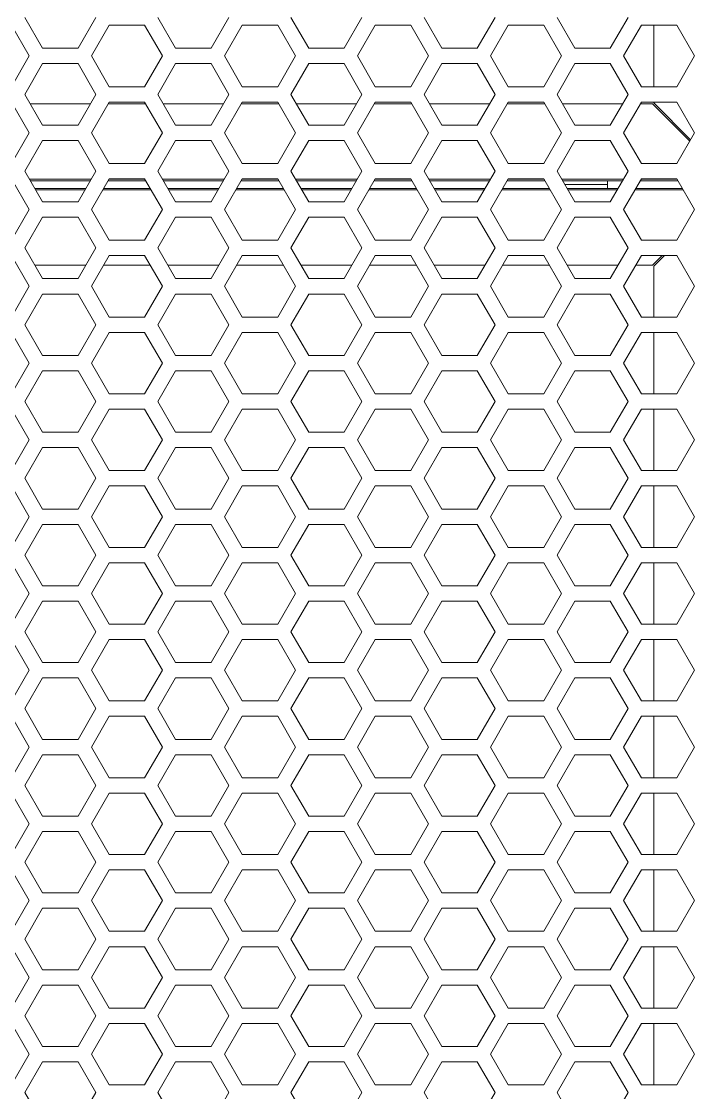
# Model space of a CAD drawing. Header units: millimetres. Extents: x 0 to 62, y -17 to 201.
# Drawn here: x 40.52 to 49.28, y 64.6 to 78.55 of the extents above; entities that cross this region are included whole.
import ezdxf

# ---------------------------------------------------------------- set-up
doc = ezdxf.new("R2010")
doc.units = ezdxf.units.MM

msp = doc.modelspace()

# ---------------------------------------------------------------- linework, layer by layer
at = {"color": 0, "lineweight": 18}
for p, q in [((40.564, 78.6), (40.795, 78.2)), ((41.257, 78.2), (41.488, 78.6)), ((42.296, 78.6), (42.527, 78.2)), ((42.989, 78.2), (43.22, 78.6)), ((44.028, 78.6), (44.259, 78.2)), ((44.721, 78.2), (44.952, 78.6)), ((45.76, 78.6), (45.991, 78.2)), ((46.453, 78.2), (46.684, 78.6)), ((47.492, 78.6), (47.723, 78.2)), ((48.185, 78.2), (48.416, 78.6)), ((40.622, 78.1), (40.391, 78.5)), ((41.661, 78.5), (41.43, 78.1)), ((42.123, 78.5), (41.661, 78.5)), ((42.354, 78.1), (42.123, 78.5)), ((43.393, 78.5), (43.162, 78.1)), ((43.855, 78.5), (43.393, 78.5)), ((44.086, 78.1), (43.855, 78.5)), ((45.125, 78.5), (44.894, 78.1)), ((45.587, 78.5), (45.125, 78.5)), ((45.818, 78.1), (45.587, 78.5)), ((46.857, 78.5), (46.626, 78.1)), ((47.319, 78.5), (46.857, 78.5)), ((47.55, 78.1), (47.319, 78.5)), ((48.589, 78.5), (48.358, 78.1)), ((49.051, 78.5), (48.589, 78.5)), ((48.75, 77.7), (48.75, 78.5)), ((49.282, 78.1), (49.051, 78.5)), ((40.795, 78.2), (41.257, 78.2)), ((42.527, 78.2), (42.989, 78.2)), ((44.259, 78.2), (44.721, 78.2)), ((45.991, 78.2), (46.453, 78.2)), ((47.723, 78.2), (48.185, 78.2)), ((40.391, 77.7), (40.622, 78.1)), ((40.795, 78), (40.564, 77.6)), ((41.257, 78), (40.795, 78)), ((41.488, 77.6), (41.257, 78)), ((41.43, 78.1), (41.661, 77.7)), ((42.123, 77.7), (42.354, 78.1)), ((42.527, 78), (42.296, 77.6)), ((42.989, 78), (42.527, 78)), ((43.22, 77.6), (42.989, 78)), ((43.162, 78.1), (43.393, 77.7)), ((43.855, 77.7), (44.086, 78.1)), ((44.259, 78), (44.028, 77.6)), ((44.721, 78), (44.259, 78)), ((44.952, 77.6), (44.721, 78)), ((44.894, 78.1), (45.125, 77.7)), ((45.587, 77.7), (45.818, 78.1)), ((45.991, 78), (45.76, 77.6)), ((46.453, 78), (45.991, 78)), ((46.684, 77.6), (46.453, 78)), ((46.626, 78.1), (46.857, 77.7)), ((47.319, 77.7), (47.55, 78.1)), ((47.723, 78), (47.492, 77.6)), ((48.185, 78), (47.723, 78)), ((48.416, 77.6), (48.185, 78)), ((48.358, 78.1), (48.589, 77.7)), ((49.051, 77.7), (49.282, 78.1)), ((40.564, 77.6), (40.795, 77.2)), ((41.257, 77.2), (41.488, 77.6)), ((41.661, 77.7), (42.123, 77.7)), ((42.296, 77.6), (42.527, 77.2)), ((42.989, 77.2), (43.22, 77.6)), ((43.393, 77.7), (43.855, 77.7)), ((44.028, 77.6), (44.259, 77.2)), ((44.721, 77.2), (44.952, 77.6)), ((45.125, 77.7), (45.587, 77.7)), ((45.76, 77.6), (45.991, 77.2)), ((46.453, 77.2), (46.684, 77.6)), ((46.857, 77.7), (47.319, 77.7)), ((47.492, 77.6), (47.723, 77.2)), ((48.185, 77.2), (48.416, 77.6)), ((48.589, 77.7), (49.051, 77.7)), ((40.622, 77.1), (40.391, 77.5)), ((40.636, 77.475), (41.416, 77.475)), ((41.661, 77.5), (41.43, 77.1)), ((41.647, 77.475), (42.137, 77.475)), ((42.123, 77.5), (41.661, 77.5)), ((42.354, 77.1), (42.123, 77.5)), ((42.368, 77.475), (43.148, 77.475)), ((43.393, 77.5), (43.162, 77.1)), ((43.379, 77.475), (43.869, 77.475)), ((43.855, 77.5), (43.393, 77.5)), ((44.086, 77.1), (43.855, 77.5)), ((44.1, 77.475), (44.88, 77.475)), ((45.125, 77.5), (44.894, 77.1)), ((45.111, 77.475), (45.601, 77.475)), ((45.587, 77.5), (45.125, 77.5)), ((45.818, 77.1), (45.587, 77.5)), ((45.832, 77.475), (46.612, 77.475)), ((46.857, 77.5), (46.626, 77.1)), ((46.843, 77.475), (47.333, 77.475)), ((47.319, 77.5), (46.857, 77.5)), ((47.55, 77.1), (47.319, 77.5)), ((47.564, 77.475), (48.344, 77.475)), ((48.589, 77.5), (48.358, 77.1)), ((48.575, 77.475), (48.736, 77.475)), ((49.051, 77.5), (48.589, 77.5)), ((48.736, 77.475), (49.219, 76.992)), ((48.75, 77.489), (48.75, 77.5)), ((49.23, 77.01), (48.75, 77.489)), ((49.282, 77.1), (49.051, 77.5)), ((40.795, 77.2), (41.257, 77.2)), ((42.527, 77.2), (42.989, 77.2)), ((44.259, 77.2), (44.721, 77.2)), ((45.991, 77.2), (46.453, 77.2)), ((47.723, 77.2), (48.185, 77.2)), ((40.391, 76.7), (40.622, 77.1)), ((41.43, 77.1), (41.661, 76.7)), ((42.123, 76.7), (42.354, 77.1)), ((43.162, 77.1), (43.393, 76.7)), ((43.855, 76.7), (44.086, 77.1)), ((44.894, 77.1), (45.125, 76.7)), ((45.587, 76.7), (45.818, 77.1)), ((46.626, 77.1), (46.857, 76.7)), ((47.319, 76.7), (47.55, 77.1)), ((48.358, 77.1), (48.589, 76.7)), ((49.051, 76.7), (49.282, 77.1)), ((40.795, 77), (40.564, 76.6)), ((41.257, 77), (40.795, 77)), ((41.488, 76.6), (41.257, 77)), ((42.527, 77), (42.296, 76.6)), ((42.989, 77), (42.527, 77)), ((43.22, 76.6), (42.989, 77)), ((44.259, 77), (44.028, 76.6)), ((44.721, 77), (44.259, 77)), ((44.952, 76.6), (44.721, 77)), ((45.991, 77), (45.76, 76.6)), ((46.453, 77), (45.991, 77)), ((46.684, 76.6), (46.453, 77)), ((47.723, 77), (47.492, 76.6)), ((48.185, 77), (47.723, 77)), ((48.416, 76.6), (48.185, 77)), ((40.564, 76.6), (40.795, 76.2)), ((41.257, 76.2), (41.488, 76.6)), ((41.661, 76.7), (42.123, 76.7)), ((42.296, 76.6), (42.527, 76.2)), ((42.989, 76.2), (43.22, 76.6)), ((43.393, 76.7), (43.855, 76.7)), ((44.028, 76.6), (44.259, 76.2)), ((44.721, 76.2), (44.952, 76.6)), ((45.125, 76.7), (45.587, 76.7)), ((45.76, 76.6), (45.991, 76.2)), ((46.453, 76.2), (46.684, 76.6)), ((46.857, 76.7), (47.319, 76.7)), ((47.492, 76.6), (47.723, 76.2)), ((48.185, 76.2), (48.416, 76.6)), ((48.589, 76.7), (49.051, 76.7)), ((40.622, 76.1), (40.391, 76.5)), ((40.625, 76.495), (41.427, 76.495)), ((41.416, 76.475), (40.636, 76.475)), ((41.661, 76.5), (41.43, 76.1)), ((42.137, 76.475), (41.647, 76.475)), ((41.658, 76.495), (42.126, 76.495)), ((42.123, 76.5), (41.661, 76.5)), ((42.354, 76.1), (42.123, 76.5)), ((42.357, 76.495), (43.159, 76.495)), ((43.148, 76.475), (42.368, 76.475)), ((43.393, 76.5), (43.162, 76.1)), ((43.869, 76.475), (43.379, 76.475)), ((43.39, 76.495), (43.858, 76.495)), ((43.855, 76.5), (43.393, 76.5)), ((44.086, 76.1), (43.855, 76.5)), ((44.089, 76.495), (44.891, 76.495)), ((44.88, 76.475), (44.1, 76.475)), ((45.125, 76.5), (44.894, 76.1)), ((45.601, 76.475), (45.111, 76.475)), ((45.122, 76.495), (45.59, 76.495)), ((45.587, 76.5), (45.125, 76.5)), ((45.818, 76.1), (45.587, 76.5)), ((45.821, 76.495), (46.623, 76.495)), ((46.612, 76.475), (45.832, 76.475)), ((46.857, 76.5), (46.626, 76.1)), ((47.333, 76.475), (46.843, 76.475)), ((46.854, 76.495), (47.322, 76.495)), ((47.319, 76.5), (46.857, 76.5)), ((47.55, 76.1), (47.319, 76.5)), ((47.553, 76.495), (48.355, 76.495)), ((48.344, 76.475), (47.564, 76.475)), ((48.15, 76.425), (48.15, 76.475)), ((48.589, 76.5), (48.358, 76.1)), ((49.065, 76.475), (48.575, 76.475)), ((48.586, 76.495), (49.054, 76.495)), ((49.051, 76.5), (48.589, 76.5)), ((49.282, 76.1), (49.051, 76.5)), ((40.694, 76.375), (41.358, 76.375)), ((41.346, 76.355), (40.706, 76.355)), ((42.207, 76.355), (41.577, 76.355)), ((41.589, 76.375), (42.195, 76.375)), ((42.426, 76.375), (43.09, 76.375)), ((43.078, 76.355), (42.438, 76.355)), ((43.939, 76.355), (43.309, 76.355)), ((43.321, 76.375), (43.927, 76.375)), ((44.158, 76.375), (44.822, 76.375)), ((44.81, 76.355), (44.17, 76.355)), ((45.671, 76.355), (45.041, 76.355)), ((45.053, 76.375), (45.659, 76.375)), ((45.89, 76.375), (46.554, 76.375)), ((46.542, 76.355), (45.902, 76.355)), ((47.403, 76.355), (46.773, 76.355)), ((46.785, 76.375), (47.391, 76.375)), ((47.593, 76.425), (47.85, 76.425)), ((47.622, 76.375), (48.286, 76.375)), ((48.274, 76.355), (47.634, 76.355)), ((47.85, 76.425), (48.15, 76.425)), ((48.15, 76.375), (48.15, 76.425)), ((49.135, 76.355), (48.505, 76.355)), ((48.517, 76.375), (49.123, 76.375)), ((40.795, 76.2), (41.257, 76.2)), ((42.527, 76.2), (42.989, 76.2)), ((44.259, 76.2), (44.721, 76.2)), ((45.991, 76.2), (46.453, 76.2)), ((47.723, 76.2), (48.185, 76.2)), ((40.391, 75.7), (40.622, 76.1)), ((41.43, 76.1), (41.661, 75.7)), ((42.123, 75.7), (42.354, 76.1)), ((43.162, 76.1), (43.393, 75.7)), ((43.855, 75.7), (44.086, 76.1)), ((44.894, 76.1), (45.125, 75.7)), ((45.587, 75.7), (45.818, 76.1)), ((46.626, 76.1), (46.857, 75.7)), ((47.319, 75.7), (47.55, 76.1)), ((48.358, 76.1), (48.589, 75.7)), ((49.051, 75.7), (49.282, 76.1)), ((40.795, 76), (40.564, 75.6)), ((41.257, 76), (40.795, 76)), ((41.488, 75.6), (41.257, 76)), ((42.527, 76), (42.296, 75.6)), ((42.989, 76), (42.527, 76)), ((43.22, 75.6), (42.989, 76)), ((44.259, 76), (44.028, 75.6)), ((44.721, 76), (44.259, 76)), ((44.952, 75.6), (44.721, 76)), ((45.991, 76), (45.76, 75.6)), ((46.453, 76), (45.991, 76)), ((46.684, 75.6), (46.453, 76)), ((47.723, 76), (47.492, 75.6)), ((48.185, 76), (47.723, 76)), ((48.416, 75.6), (48.185, 76)), ((41.661, 75.7), (42.123, 75.7)), ((43.393, 75.7), (43.855, 75.7)), ((45.125, 75.7), (45.587, 75.7)), ((46.857, 75.7), (47.319, 75.7)), ((48.589, 75.7), (49.051, 75.7)), ((40.622, 75.1), (40.391, 75.5)), ((40.564, 75.6), (40.795, 75.2)), ((41.257, 75.2), (41.488, 75.6)), ((41.661, 75.5), (41.43, 75.1)), ((42.123, 75.5), (41.661, 75.5)), ((42.354, 75.1), (42.123, 75.5)), ((42.296, 75.6), (42.527, 75.2)), ((42.989, 75.2), (43.22, 75.6)), ((43.393, 75.5), (43.162, 75.1)), ((43.855, 75.5), (43.393, 75.5)), ((44.086, 75.1), (43.855, 75.5)), ((44.028, 75.6), (44.259, 75.2)), ((44.721, 75.2), (44.952, 75.6)), ((45.125, 75.5), (44.894, 75.1)), ((45.587, 75.5), (45.125, 75.5)), ((45.818, 75.1), (45.587, 75.5)), ((45.76, 75.6), (45.991, 75.2)), ((46.453, 75.2), (46.684, 75.6)), ((46.857, 75.5), (46.626, 75.1)), ((47.319, 75.5), (46.857, 75.5)), ((47.55, 75.1), (47.319, 75.5)), ((47.492, 75.6), (47.723, 75.2)), ((48.185, 75.2), (48.416, 75.6)), ((48.589, 75.5), (48.358, 75.1)), ((49.051, 75.5), (48.589, 75.5)), ((48.861, 75.5), (48.736, 75.375)), ((48.75, 75.361), (48.889, 75.5)), ((49.282, 75.1), (49.051, 75.5)), ((41.358, 75.375), (40.694, 75.375)), ((42.195, 75.375), (41.589, 75.375)), ((43.09, 75.375), (42.426, 75.375)), ((43.927, 75.375), (43.321, 75.375)), ((44.822, 75.375), (44.158, 75.375)), ((45.659, 75.375), (45.053, 75.375)), ((46.554, 75.375), (45.89, 75.375)), ((47.391, 75.375), (46.785, 75.375)), ((48.286, 75.375), (47.622, 75.375)), ((48.736, 75.375), (48.517, 75.375)), ((48.75, 74.7), (48.75, 75.361)), ((40.795, 75.2), (41.257, 75.2)), ((42.527, 75.2), (42.989, 75.2)), ((44.259, 75.2), (44.721, 75.2)), ((45.991, 75.2), (46.453, 75.2)), ((47.723, 75.2), (48.185, 75.2)), ((40.391, 74.7), (40.622, 75.1)), ((41.43, 75.1), (41.661, 74.7)), ((42.123, 74.7), (42.354, 75.1)), ((43.162, 75.1), (43.393, 74.7)), ((43.855, 74.7), (44.086, 75.1)), ((44.894, 75.1), (45.125, 74.7)), ((45.587, 74.7), (45.818, 75.1)), ((46.626, 75.1), (46.857, 74.7)), ((47.319, 74.7), (47.55, 75.1)), ((48.358, 75.1), (48.589, 74.7)), ((49.051, 74.7), (49.282, 75.1)), ((40.795, 75), (40.564, 74.6)), ((41.257, 75), (40.795, 75)), ((41.488, 74.6), (41.257, 75)), ((42.527, 75), (42.296, 74.6)), ((42.989, 75), (42.527, 75)), ((43.22, 74.6), (42.989, 75)), ((44.259, 75), (44.028, 74.6)), ((44.721, 75), (44.259, 75)), ((44.952, 74.6), (44.721, 75)), ((45.991, 75), (45.76, 74.6)), ((46.453, 75), (45.991, 75)), ((46.684, 74.6), (46.453, 75)), ((47.723, 75), (47.492, 74.6)), ((48.185, 75), (47.723, 75)), ((48.416, 74.6), (48.185, 75)), ((41.661, 74.7), (42.123, 74.7)), ((43.393, 74.7), (43.855, 74.7)), ((45.125, 74.7), (45.587, 74.7)), ((46.857, 74.7), (47.319, 74.7)), ((48.589, 74.7), (49.051, 74.7)), ((40.622, 74.1), (40.391, 74.5)), ((40.564, 74.6), (40.795, 74.2)), ((41.257, 74.2), (41.488, 74.6)), ((41.661, 74.5), (41.43, 74.1)), ((42.123, 74.5), (41.661, 74.5)), ((42.354, 74.1), (42.123, 74.5)), ((42.296, 74.6), (42.527, 74.2)), ((42.989, 74.2), (43.22, 74.6)), ((43.393, 74.5), (43.162, 74.1)), ((43.855, 74.5), (43.393, 74.5)), ((44.086, 74.1), (43.855, 74.5)), ((44.028, 74.6), (44.259, 74.2)), ((44.721, 74.2), (44.952, 74.6)), ((45.125, 74.5), (44.894, 74.1)), ((45.587, 74.5), (45.125, 74.5)), ((45.818, 74.1), (45.587, 74.5)), ((45.76, 74.6), (45.991, 74.2)), ((46.453, 74.2), (46.684, 74.6)), ((46.857, 74.5), (46.626, 74.1)), ((47.319, 74.5), (46.857, 74.5)), ((47.55, 74.1), (47.319, 74.5)), ((47.492, 74.6), (47.723, 74.2)), ((48.185, 74.2), (48.416, 74.6)), ((48.589, 74.5), (48.358, 74.1)), ((49.051, 74.5), (48.589, 74.5)), ((48.75, 73.7), (48.75, 74.5)), ((49.282, 74.1), (49.051, 74.5)), ((40.391, 73.7), (40.622, 74.1)), ((40.795, 74.2), (41.257, 74.2)), ((41.43, 74.1), (41.661, 73.7)), ((42.123, 73.7), (42.354, 74.1)), ((42.527, 74.2), (42.989, 74.2)), ((43.162, 74.1), (43.393, 73.7)), ((43.855, 73.7), (44.086, 74.1)), ((44.259, 74.2), (44.721, 74.2)), ((44.894, 74.1), (45.125, 73.7)), ((45.587, 73.7), (45.818, 74.1)), ((45.991, 74.2), (46.453, 74.2)), ((46.626, 74.1), (46.857, 73.7)), ((47.319, 73.7), (47.55, 74.1)), ((47.723, 74.2), (48.185, 74.2)), ((48.358, 74.1), (48.589, 73.7)), ((49.051, 73.7), (49.282, 74.1)), ((40.795, 74), (40.564, 73.6)), ((41.257, 74), (40.795, 74)), ((41.488, 73.6), (41.257, 74)), ((42.527, 74), (42.296, 73.6)), ((42.989, 74), (42.527, 74)), ((43.22, 73.6), (42.989, 74)), ((44.259, 74), (44.028, 73.6)), ((44.721, 74), (44.259, 74)), ((44.952, 73.6), (44.721, 74)), ((45.991, 74), (45.76, 73.6)), ((46.453, 74), (45.991, 74)), ((46.684, 73.6), (46.453, 74)), ((47.723, 74), (47.492, 73.6)), ((48.185, 74), (47.723, 74)), ((48.416, 73.6), (48.185, 74)), ((41.661, 73.7), (42.123, 73.7)), ((43.393, 73.7), (43.855, 73.7)), ((45.125, 73.7), (45.587, 73.7)), ((46.857, 73.7), (47.319, 73.7)), ((48.589, 73.7), (49.051, 73.7)), ((40.564, 73.6), (40.795, 73.2)), ((41.257, 73.2), (41.488, 73.6)), ((42.296, 73.6), (42.527, 73.2)), ((42.989, 73.2), (43.22, 73.6)), ((44.028, 73.6), (44.259, 73.2)), ((44.721, 73.2), (44.952, 73.6)), ((45.76, 73.6), (45.991, 73.2)), ((46.453, 73.2), (46.684, 73.6)), ((47.492, 73.6), (47.723, 73.2)), ((48.185, 73.2), (48.416, 73.6)), ((40.622, 73.1), (40.391, 73.5)), ((41.661, 73.5), (41.43, 73.1)), ((42.123, 73.5), (41.661, 73.5)), ((42.354, 73.1), (42.123, 73.5)), ((43.393, 73.5), (43.162, 73.1)), ((43.855, 73.5), (43.393, 73.5)), ((44.086, 73.1), (43.855, 73.5)), ((45.125, 73.5), (44.894, 73.1)), ((45.587, 73.5), (45.125, 73.5)), ((45.818, 73.1), (45.587, 73.5)), ((46.857, 73.5), (46.626, 73.1)), ((47.319, 73.5), (46.857, 73.5)), ((47.55, 73.1), (47.319, 73.5)), ((48.589, 73.5), (48.358, 73.1)), ((49.051, 73.5), (48.589, 73.5)), ((48.75, 72.7), (48.75, 73.5)), ((49.282, 73.1), (49.051, 73.5)), ((40.391, 72.7), (40.622, 73.1)), ((40.795, 73.2), (41.257, 73.2)), ((41.43, 73.1), (41.661, 72.7)), ((42.123, 72.7), (42.354, 73.1)), ((42.527, 73.2), (42.989, 73.2)), ((43.162, 73.1), (43.393, 72.7)), ((43.855, 72.7), (44.086, 73.1)), ((44.259, 73.2), (44.721, 73.2)), ((44.894, 73.1), (45.125, 72.7)), ((45.587, 72.7), (45.818, 73.1)), ((45.991, 73.2), (46.453, 73.2)), ((46.626, 73.1), (46.857, 72.7)), ((47.319, 72.7), (47.55, 73.1)), ((47.723, 73.2), (48.185, 73.2)), ((48.358, 73.1), (48.589, 72.7)), ((49.051, 72.7), (49.282, 73.1)), ((40.795, 73), (40.564, 72.6)), ((41.257, 73), (40.795, 73)), ((41.488, 72.6), (41.257, 73)), ((42.527, 73), (42.296, 72.6)), ((42.989, 73), (42.527, 73)), ((43.22, 72.6), (42.989, 73)), ((44.259, 73), (44.028, 72.6)), ((44.721, 73), (44.259, 73)), ((44.952, 72.6), (44.721, 73)), ((45.991, 73), (45.76, 72.6)), ((46.453, 73), (45.991, 73)), ((46.684, 72.6), (46.453, 73)), ((47.723, 73), (47.492, 72.6)), ((48.185, 73), (47.723, 73)), ((48.416, 72.6), (48.185, 73)), ((41.661, 72.7), (42.123, 72.7)), ((43.393, 72.7), (43.855, 72.7)), ((45.125, 72.7), (45.587, 72.7)), ((46.857, 72.7), (47.319, 72.7)), ((48.589, 72.7), (49.051, 72.7)), ((40.564, 72.6), (40.795, 72.2)), ((41.257, 72.2), (41.488, 72.6)), ((42.296, 72.6), (42.527, 72.2)), ((42.989, 72.2), (43.22, 72.6)), ((44.028, 72.6), (44.259, 72.2)), ((44.721, 72.2), (44.952, 72.6)), ((45.76, 72.6), (45.991, 72.2)), ((46.453, 72.2), (46.684, 72.6)), ((47.492, 72.6), (47.723, 72.2)), ((48.185, 72.2), (48.416, 72.6)), ((40.622, 72.1), (40.391, 72.5)), ((41.661, 72.5), (41.43, 72.1)), ((42.123, 72.5), (41.661, 72.5)), ((42.354, 72.1), (42.123, 72.5)), ((43.393, 72.5), (43.162, 72.1)), ((43.855, 72.5), (43.393, 72.5)), ((44.086, 72.1), (43.855, 72.5)), ((45.125, 72.5), (44.894, 72.1)), ((45.587, 72.5), (45.125, 72.5)), ((45.818, 72.1), (45.587, 72.5)), ((46.857, 72.5), (46.626, 72.1)), ((47.319, 72.5), (46.857, 72.5)), ((47.55, 72.1), (47.319, 72.5)), ((48.589, 72.5), (48.358, 72.1)), ((49.051, 72.5), (48.589, 72.5)), ((48.75, 71.7), (48.75, 72.5)), ((49.282, 72.1), (49.051, 72.5)), ((40.795, 72.2), (41.257, 72.2)), ((42.527, 72.2), (42.989, 72.2)), ((44.259, 72.2), (44.721, 72.2)), ((45.991, 72.2), (46.453, 72.2)), ((47.723, 72.2), (48.185, 72.2)), ((40.391, 71.7), (40.622, 72.1)), ((40.795, 72), (40.564, 71.6)), ((41.257, 72), (40.795, 72)), ((41.488, 71.6), (41.257, 72)), ((41.43, 72.1), (41.661, 71.7)), ((42.123, 71.7), (42.354, 72.1)), ((42.527, 72), (42.296, 71.6)), ((42.989, 72), (42.527, 72)), ((43.22, 71.6), (42.989, 72)), ((43.162, 72.1), (43.393, 71.7)), ((43.855, 71.7), (44.086, 72.1)), ((44.259, 72), (44.028, 71.6)), ((44.721, 72), (44.259, 72)), ((44.952, 71.6), (44.721, 72)), ((44.894, 72.1), (45.125, 71.7)), ((45.587, 71.7), (45.818, 72.1)), ((45.991, 72), (45.76, 71.6)), ((46.453, 72), (45.991, 72)), ((46.684, 71.6), (46.453, 72)), ((46.626, 72.1), (46.857, 71.7)), ((47.319, 71.7), (47.55, 72.1)), ((47.723, 72), (47.492, 71.6)), ((48.185, 72), (47.723, 72)), ((48.416, 71.6), (48.185, 72)), ((48.358, 72.1), (48.589, 71.7)), ((49.051, 71.7), (49.282, 72.1)), ((40.564, 71.6), (40.795, 71.2)), ((41.257, 71.2), (41.488, 71.6)), ((41.661, 71.7), (42.123, 71.7)), ((42.296, 71.6), (42.527, 71.2)), ((42.989, 71.2), (43.22, 71.6)), ((43.393, 71.7), (43.855, 71.7)), ((44.028, 71.6), (44.259, 71.2)), ((44.721, 71.2), (44.952, 71.6)), ((45.125, 71.7), (45.587, 71.7)), ((45.76, 71.6), (45.991, 71.2)), ((46.453, 71.2), (46.684, 71.6)), ((46.857, 71.7), (47.319, 71.7)), ((47.492, 71.6), (47.723, 71.2)), ((48.185, 71.2), (48.416, 71.6)), ((48.589, 71.7), (49.051, 71.7)), ((40.622, 71.1), (40.391, 71.5)), ((41.661, 71.5), (41.43, 71.1)), ((42.123, 71.5), (41.661, 71.5)), ((42.354, 71.1), (42.123, 71.5)), ((43.393, 71.5), (43.162, 71.1)), ((43.855, 71.5), (43.393, 71.5)), ((44.086, 71.1), (43.855, 71.5)), ((45.125, 71.5), (44.894, 71.1)), ((45.587, 71.5), (45.125, 71.5)), ((45.818, 71.1), (45.587, 71.5)), ((46.857, 71.5), (46.626, 71.1)), ((47.319, 71.5), (46.857, 71.5)), ((47.55, 71.1), (47.319, 71.5)), ((48.589, 71.5), (48.358, 71.1)), ((49.051, 71.5), (48.589, 71.5)), ((48.75, 70.7), (48.75, 71.5)), ((49.282, 71.1), (49.051, 71.5)), ((40.795, 71.2), (41.257, 71.2)), ((42.527, 71.2), (42.989, 71.2)), ((44.259, 71.2), (44.721, 71.2)), ((45.991, 71.2), (46.453, 71.2)), ((47.723, 71.2), (48.185, 71.2)), ((40.391, 70.7), (40.622, 71.1)), ((41.43, 71.1), (41.661, 70.7)), ((42.123, 70.7), (42.354, 71.1)), ((43.162, 71.1), (43.393, 70.7)), ((43.855, 70.7), (44.086, 71.1)), ((44.894, 71.1), (45.125, 70.7)), ((45.587, 70.7), (45.818, 71.1)), ((46.626, 71.1), (46.857, 70.7)), ((47.319, 70.7), (47.55, 71.1)), ((48.358, 71.1), (48.589, 70.7)), ((49.051, 70.7), (49.282, 71.1)), ((40.795, 71), (40.564, 70.6)), ((41.257, 71), (40.795, 71)), ((41.488, 70.6), (41.257, 71)), ((42.527, 71), (42.296, 70.6)), ((42.989, 71), (42.527, 71)), ((43.22, 70.6), (42.989, 71)), ((44.259, 71), (44.028, 70.6)), ((44.721, 71), (44.259, 71)), ((44.952, 70.6), (44.721, 71)), ((45.991, 71), (45.76, 70.6)), ((46.453, 71), (45.991, 71)), ((46.684, 70.6), (46.453, 71)), ((47.723, 71), (47.492, 70.6)), ((48.185, 71), (47.723, 71)), ((48.416, 70.6), (48.185, 71)), ((40.564, 70.6), (40.795, 70.2)), ((41.257, 70.2), (41.488, 70.6)), ((41.661, 70.7), (42.123, 70.7)), ((42.296, 70.6), (42.527, 70.2)), ((42.989, 70.2), (43.22, 70.6)), ((43.393, 70.7), (43.855, 70.7)), ((44.028, 70.6), (44.259, 70.2)), ((44.721, 70.2), (44.952, 70.6)), ((45.125, 70.7), (45.587, 70.7)), ((45.76, 70.6), (45.991, 70.2)), ((46.453, 70.2), (46.684, 70.6)), ((46.857, 70.7), (47.319, 70.7)), ((47.492, 70.6), (47.723, 70.2)), ((48.185, 70.2), (48.416, 70.6)), ((48.589, 70.7), (49.051, 70.7)), ((40.622, 70.1), (40.391, 70.5)), ((41.661, 70.5), (41.43, 70.1)), ((42.123, 70.5), (41.661, 70.5)), ((42.354, 70.1), (42.123, 70.5)), ((43.393, 70.5), (43.162, 70.1)), ((43.855, 70.5), (43.393, 70.5)), ((44.086, 70.1), (43.855, 70.5)), ((45.125, 70.5), (44.894, 70.1)), ((45.587, 70.5), (45.125, 70.5)), ((45.818, 70.1), (45.587, 70.5)), ((46.857, 70.5), (46.626, 70.1)), ((47.319, 70.5), (46.857, 70.5)), ((47.55, 70.1), (47.319, 70.5)), ((48.589, 70.5), (48.358, 70.1)), ((49.051, 70.5), (48.589, 70.5)), ((48.75, 69.7), (48.75, 70.5)), ((49.282, 70.1), (49.051, 70.5)), ((40.795, 70.2), (41.257, 70.2)), ((42.527, 70.2), (42.989, 70.2)), ((44.259, 70.2), (44.721, 70.2)), ((45.991, 70.2), (46.453, 70.2)), ((47.723, 70.2), (48.185, 70.2)), ((40.391, 69.7), (40.622, 70.1)), ((41.43, 70.1), (41.661, 69.7)), ((42.123, 69.7), (42.354, 70.1)), ((43.162, 70.1), (43.393, 69.7)), ((43.855, 69.7), (44.086, 70.1)), ((44.894, 70.1), (45.125, 69.7)), ((45.587, 69.7), (45.818, 70.1)), ((46.626, 70.1), (46.857, 69.7)), ((47.319, 69.7), (47.55, 70.1)), ((48.358, 70.1), (48.589, 69.7)), ((49.051, 69.7), (49.282, 70.1)), ((40.795, 70), (40.564, 69.6)), ((41.257, 70), (40.795, 70)), ((41.488, 69.6), (41.257, 70)), ((42.527, 70), (42.296, 69.6)), ((42.989, 70), (42.527, 70)), ((43.22, 69.6), (42.989, 70)), ((44.259, 70), (44.028, 69.6)), ((44.721, 70), (44.259, 70)), ((44.952, 69.6), (44.721, 70)), ((45.991, 70), (45.76, 69.6)), ((46.453, 70), (45.991, 70)), ((46.684, 69.6), (46.453, 70)), ((47.723, 70), (47.492, 69.6)), ((48.185, 70), (47.723, 70)), ((48.416, 69.6), (48.185, 70)), ((41.661, 69.7), (42.123, 69.7)), ((43.393, 69.7), (43.855, 69.7)), ((45.125, 69.7), (45.587, 69.7)), ((46.857, 69.7), (47.319, 69.7)), ((48.589, 69.7), (49.051, 69.7)), ((40.622, 69.1), (40.391, 69.5)), ((40.564, 69.6), (40.795, 69.2)), ((41.257, 69.2), (41.488, 69.6)), ((41.661, 69.5), (41.43, 69.1)), ((42.123, 69.5), (41.661, 69.5)), ((42.354, 69.1), (42.123, 69.5)), ((42.296, 69.6), (42.527, 69.2)), ((42.989, 69.2), (43.22, 69.6)), ((43.393, 69.5), (43.162, 69.1)), ((43.855, 69.5), (43.393, 69.5)), ((44.086, 69.1), (43.855, 69.5)), ((44.028, 69.6), (44.259, 69.2)), ((44.721, 69.2), (44.952, 69.6)), ((45.125, 69.5), (44.894, 69.1)), ((45.587, 69.5), (45.125, 69.5)), ((45.818, 69.1), (45.587, 69.5)), ((45.76, 69.6), (45.991, 69.2)), ((46.453, 69.2), (46.684, 69.6)), ((46.857, 69.5), (46.626, 69.1)), ((47.319, 69.5), (46.857, 69.5)), ((47.55, 69.1), (47.319, 69.5)), ((47.492, 69.6), (47.723, 69.2)), ((48.185, 69.2), (48.416, 69.6)), ((48.589, 69.5), (48.358, 69.1)), ((49.051, 69.5), (48.589, 69.5)), ((48.75, 68.7), (48.75, 69.5)), ((49.282, 69.1), (49.051, 69.5)), ((40.795, 69.2), (41.257, 69.2)), ((42.527, 69.2), (42.989, 69.2)), ((44.259, 69.2), (44.721, 69.2)), ((45.991, 69.2), (46.453, 69.2)), ((47.723, 69.2), (48.185, 69.2)), ((40.391, 68.7), (40.622, 69.1)), ((41.43, 69.1), (41.661, 68.7)), ((42.123, 68.7), (42.354, 69.1)), ((43.162, 69.1), (43.393, 68.7)), ((43.855, 68.7), (44.086, 69.1)), ((44.894, 69.1), (45.125, 68.7)), ((45.587, 68.7), (45.818, 69.1)), ((46.626, 69.1), (46.857, 68.7)), ((47.319, 68.7), (47.55, 69.1)), ((48.358, 69.1), (48.589, 68.7)), ((49.051, 68.7), (49.282, 69.1)), ((40.795, 69), (40.564, 68.6)), ((41.257, 69), (40.795, 69)), ((41.488, 68.6), (41.257, 69)), ((42.527, 69), (42.296, 68.6)), ((42.989, 69), (42.527, 69)), ((43.22, 68.6), (42.989, 69)), ((44.259, 69), (44.028, 68.6)), ((44.721, 69), (44.259, 69)), ((44.952, 68.6), (44.721, 69)), ((45.991, 69), (45.76, 68.6)), ((46.453, 69), (45.991, 69)), ((46.684, 68.6), (46.453, 69)), ((47.723, 69), (47.492, 68.6)), ((48.185, 69), (47.723, 69)), ((48.416, 68.6), (48.185, 69)), ((41.661, 68.7), (42.123, 68.7)), ((43.393, 68.7), (43.855, 68.7)), ((45.125, 68.7), (45.587, 68.7)), ((46.857, 68.7), (47.319, 68.7)), ((48.589, 68.7), (49.051, 68.7)), ((40.622, 68.1), (40.391, 68.5)), ((40.564, 68.6), (40.795, 68.2)), ((41.257, 68.2), (41.488, 68.6)), ((41.661, 68.5), (41.43, 68.1)), ((42.123, 68.5), (41.661, 68.5)), ((42.354, 68.1), (42.123, 68.5)), ((42.296, 68.6), (42.527, 68.2)), ((42.989, 68.2), (43.22, 68.6)), ((43.393, 68.5), (43.162, 68.1)), ((43.855, 68.5), (43.393, 68.5)), ((44.086, 68.1), (43.855, 68.5)), ((44.028, 68.6), (44.259, 68.2)), ((44.721, 68.2), (44.952, 68.6)), ((45.125, 68.5), (44.894, 68.1)), ((45.587, 68.5), (45.125, 68.5)), ((45.818, 68.1), (45.587, 68.5)), ((45.76, 68.6), (45.991, 68.2)), ((46.453, 68.2), (46.684, 68.6)), ((46.857, 68.5), (46.626, 68.1)), ((47.319, 68.5), (46.857, 68.5)), ((47.55, 68.1), (47.319, 68.5)), ((47.492, 68.6), (47.723, 68.2)), ((48.185, 68.2), (48.416, 68.6)), ((48.589, 68.5), (48.358, 68.1)), ((49.051, 68.5), (48.589, 68.5)), ((48.75, 67.7), (48.75, 68.5)), ((49.282, 68.1), (49.051, 68.5)), ((40.391, 67.7), (40.622, 68.1)), ((40.795, 68.2), (41.257, 68.2)), ((41.43, 68.1), (41.661, 67.7)), ((42.123, 67.7), (42.354, 68.1)), ((42.527, 68.2), (42.989, 68.2)), ((43.162, 68.1), (43.393, 67.7)), ((43.855, 67.7), (44.086, 68.1)), ((44.259, 68.2), (44.721, 68.2)), ((44.894, 68.1), (45.125, 67.7)), ((45.587, 67.7), (45.818, 68.1)), ((45.991, 68.2), (46.453, 68.2)), ((46.626, 68.1), (46.857, 67.7)), ((47.319, 67.7), (47.55, 68.1)), ((47.723, 68.2), (48.185, 68.2)), ((48.358, 68.1), (48.589, 67.7)), ((49.051, 67.7), (49.282, 68.1)), ((40.795, 68), (40.564, 67.6)), ((41.257, 68), (40.795, 68)), ((41.488, 67.6), (41.257, 68)), ((42.527, 68), (42.296, 67.6)), ((42.989, 68), (42.527, 68)), ((43.22, 67.6), (42.989, 68)), ((44.259, 68), (44.028, 67.6)), ((44.721, 68), (44.259, 68)), ((44.952, 67.6), (44.721, 68)), ((45.991, 68), (45.76, 67.6)), ((46.453, 68), (45.991, 68)), ((46.684, 67.6), (46.453, 68)), ((47.723, 68), (47.492, 67.6)), ((48.185, 68), (47.723, 68)), ((48.416, 67.6), (48.185, 68)), ((41.661, 67.7), (42.123, 67.7)), ((43.393, 67.7), (43.855, 67.7)), ((45.125, 67.7), (45.587, 67.7)), ((46.857, 67.7), (47.319, 67.7)), ((48.589, 67.7), (49.051, 67.7)), ((40.564, 67.6), (40.795, 67.2)), ((41.257, 67.2), (41.488, 67.6)), ((42.296, 67.6), (42.527, 67.2)), ((42.989, 67.2), (43.22, 67.6)), ((44.028, 67.6), (44.259, 67.2)), ((44.721, 67.2), (44.952, 67.6)), ((45.76, 67.6), (45.991, 67.2)), ((46.453, 67.2), (46.684, 67.6)), ((47.492, 67.6), (47.723, 67.2)), ((48.185, 67.2), (48.416, 67.6)), ((40.622, 67.1), (40.391, 67.5)), ((41.661, 67.5), (41.43, 67.1)), ((42.123, 67.5), (41.661, 67.5)), ((42.354, 67.1), (42.123, 67.5)), ((43.393, 67.5), (43.162, 67.1)), ((43.855, 67.5), (43.393, 67.5)), ((44.086, 67.1), (43.855, 67.5)), ((45.125, 67.5), (44.894, 67.1)), ((45.587, 67.5), (45.125, 67.5)), ((45.818, 67.1), (45.587, 67.5)), ((46.857, 67.5), (46.626, 67.1)), ((47.319, 67.5), (46.857, 67.5)), ((47.55, 67.1), (47.319, 67.5)), ((48.589, 67.5), (48.358, 67.1)), ((49.051, 67.5), (48.589, 67.5)), ((48.75, 66.7), (48.75, 67.5)), ((49.282, 67.1), (49.051, 67.5)), ((40.391, 66.7), (40.622, 67.1)), ((40.795, 67.2), (41.257, 67.2)), ((41.43, 67.1), (41.661, 66.7)), ((42.123, 66.7), (42.354, 67.1)), ((42.527, 67.2), (42.989, 67.2)), ((43.162, 67.1), (43.393, 66.7)), ((43.855, 66.7), (44.086, 67.1)), ((44.259, 67.2), (44.721, 67.2)), ((44.894, 67.1), (45.125, 66.7)), ((45.587, 66.7), (45.818, 67.1)), ((45.991, 67.2), (46.453, 67.2)), ((46.626, 67.1), (46.857, 66.7)), ((47.319, 66.7), (47.55, 67.1)), ((47.723, 67.2), (48.185, 67.2)), ((48.358, 67.1), (48.589, 66.7)), ((49.051, 66.7), (49.282, 67.1)), ((40.795, 67), (40.564, 66.6)), ((41.257, 67), (40.795, 67)), ((41.488, 66.6), (41.257, 67)), ((42.527, 67), (42.296, 66.6)), ((42.989, 67), (42.527, 67)), ((43.22, 66.6), (42.989, 67)), ((44.259, 67), (44.028, 66.6)), ((44.721, 67), (44.259, 67)), ((44.952, 66.6), (44.721, 67)), ((45.991, 67), (45.76, 66.6)), ((46.453, 67), (45.991, 67)), ((46.684, 66.6), (46.453, 67)), ((47.723, 67), (47.492, 66.6)), ((48.185, 67), (47.723, 67)), ((48.416, 66.6), (48.185, 67)), ((41.661, 66.7), (42.123, 66.7)), ((43.393, 66.7), (43.855, 66.7)), ((45.125, 66.7), (45.587, 66.7)), ((46.857, 66.7), (47.319, 66.7)), ((48.589, 66.7), (49.051, 66.7)), ((40.564, 66.6), (40.795, 66.2)), ((41.257, 66.2), (41.488, 66.6)), ((42.296, 66.6), (42.527, 66.2)), ((42.989, 66.2), (43.22, 66.6)), ((44.028, 66.6), (44.259, 66.2)), ((44.721, 66.2), (44.952, 66.6)), ((45.76, 66.6), (45.991, 66.2)), ((46.453, 66.2), (46.684, 66.6)), ((47.492, 66.6), (47.723, 66.2)), ((48.185, 66.2), (48.416, 66.6)), ((40.622, 66.1), (40.391, 66.5)), ((41.661, 66.5), (41.43, 66.1)), ((42.123, 66.5), (41.661, 66.5)), ((42.354, 66.1), (42.123, 66.5)), ((43.393, 66.5), (43.162, 66.1)), ((43.855, 66.5), (43.393, 66.5)), ((44.086, 66.1), (43.855, 66.5)), ((45.125, 66.5), (44.894, 66.1)), ((45.587, 66.5), (45.125, 66.5)), ((45.818, 66.1), (45.587, 66.5)), ((46.857, 66.5), (46.626, 66.1)), ((47.319, 66.5), (46.857, 66.5)), ((47.55, 66.1), (47.319, 66.5)), ((48.589, 66.5), (48.358, 66.1)), ((49.051, 66.5), (48.589, 66.5)), ((48.75, 65.7), (48.75, 66.5)), ((49.282, 66.1), (49.051, 66.5)), ((40.795, 66.2), (41.257, 66.2)), ((42.527, 66.2), (42.989, 66.2)), ((44.259, 66.2), (44.721, 66.2)), ((45.991, 66.2), (46.453, 66.2)), ((47.723, 66.2), (48.185, 66.2)), ((40.391, 65.7), (40.622, 66.1)), ((40.795, 66), (40.564, 65.6)), ((41.257, 66), (40.795, 66)), ((41.488, 65.6), (41.257, 66)), ((41.43, 66.1), (41.661, 65.7)), ((42.123, 65.7), (42.354, 66.1)), ((42.527, 66), (42.296, 65.6)), ((42.989, 66), (42.527, 66)), ((43.22, 65.6), (42.989, 66)), ((43.162, 66.1), (43.393, 65.7)), ((43.855, 65.7), (44.086, 66.1)), ((44.259, 66), (44.028, 65.6)), ((44.721, 66), (44.259, 66)), ((44.952, 65.6), (44.721, 66)), ((44.894, 66.1), (45.125, 65.7)), ((45.587, 65.7), (45.818, 66.1)), ((45.991, 66), (45.76, 65.6)), ((46.453, 66), (45.991, 66)), ((46.684, 65.6), (46.453, 66)), ((46.626, 66.1), (46.857, 65.7)), ((47.319, 65.7), (47.55, 66.1)), ((47.723, 66), (47.492, 65.6)), ((48.185, 66), (47.723, 66)), ((48.416, 65.6), (48.185, 66)), ((48.358, 66.1), (48.589, 65.7)), ((49.051, 65.7), (49.282, 66.1)), ((40.564, 65.6), (40.795, 65.2)), ((41.257, 65.2), (41.488, 65.6)), ((41.661, 65.7), (42.123, 65.7)), ((42.296, 65.6), (42.527, 65.2)), ((42.989, 65.2), (43.22, 65.6)), ((43.393, 65.7), (43.855, 65.7)), ((44.028, 65.6), (44.259, 65.2)), ((44.721, 65.2), (44.952, 65.6)), ((45.125, 65.7), (45.587, 65.7)), ((45.76, 65.6), (45.991, 65.2)), ((46.453, 65.2), (46.684, 65.6)), ((46.857, 65.7), (47.319, 65.7)), ((47.492, 65.6), (47.723, 65.2)), ((48.185, 65.2), (48.416, 65.6)), ((48.589, 65.7), (49.051, 65.7)), ((40.622, 65.1), (40.391, 65.5)), ((41.661, 65.5), (41.43, 65.1)), ((42.123, 65.5), (41.661, 65.5)), ((42.354, 65.1), (42.123, 65.5)), ((43.393, 65.5), (43.162, 65.1)), ((43.855, 65.5), (43.393, 65.5)), ((44.086, 65.1), (43.855, 65.5)), ((45.125, 65.5), (44.894, 65.1)), ((45.587, 65.5), (45.125, 65.5)), ((45.818, 65.1), (45.587, 65.5)), ((46.857, 65.5), (46.626, 65.1)), ((47.319, 65.5), (46.857, 65.5)), ((47.55, 65.1), (47.319, 65.5)), ((48.589, 65.5), (48.358, 65.1)), ((49.051, 65.5), (48.589, 65.5)), ((48.75, 64.7), (48.75, 65.5)), ((49.282, 65.1), (49.051, 65.5)), ((40.795, 65.2), (41.257, 65.2)), ((42.527, 65.2), (42.989, 65.2)), ((44.259, 65.2), (44.721, 65.2)), ((45.991, 65.2), (46.453, 65.2)), ((47.723, 65.2), (48.185, 65.2)), ((40.391, 64.7), (40.622, 65.1)), ((41.43, 65.1), (41.661, 64.7)), ((42.123, 64.7), (42.354, 65.1)), ((43.162, 65.1), (43.393, 64.7)), ((43.855, 64.7), (44.086, 65.1)), ((44.894, 65.1), (45.125, 64.7)), ((45.587, 64.7), (45.818, 65.1)), ((46.626, 65.1), (46.857, 64.7)), ((47.319, 64.7), (47.55, 65.1)), ((48.358, 65.1), (48.589, 64.7)), ((49.051, 64.7), (49.282, 65.1)), ((40.795, 65), (40.564, 64.6)), ((41.257, 65), (40.795, 65)), ((41.488, 64.6), (41.257, 65)), ((42.527, 65), (42.296, 64.6)), ((42.989, 65), (42.527, 65)), ((43.22, 64.6), (42.989, 65)), ((44.259, 65), (44.028, 64.6)), ((44.721, 65), (44.259, 65)), ((44.952, 64.6), (44.721, 65)), ((45.991, 65), (45.76, 64.6)), ((46.453, 65), (45.991, 65)), ((46.684, 64.6), (46.453, 65)), ((47.723, 65), (47.492, 64.6)), ((48.185, 65), (47.723, 65)), ((48.416, 64.6), (48.185, 65)), ((40.564, 64.6), (40.795, 64.2)), ((41.257, 64.2), (41.488, 64.6)), ((41.661, 64.7), (42.123, 64.7)), ((42.296, 64.6), (42.527, 64.2)), ((42.989, 64.2), (43.22, 64.6)), ((43.393, 64.7), (43.855, 64.7)), ((44.028, 64.6), (44.259, 64.2)), ((44.721, 64.2), (44.952, 64.6)), ((45.125, 64.7), (45.587, 64.7)), ((45.76, 64.6), (45.991, 64.2)), ((46.453, 64.2), (46.684, 64.6)), ((46.857, 64.7), (47.319, 64.7)), ((47.492, 64.6), (47.723, 64.2)), ((48.185, 64.2), (48.416, 64.6)), ((48.589, 64.7), (49.051, 64.7))]:
    msp.add_line(p, q, dxfattribs=at)

doc.saveas('drawing.dxf')
